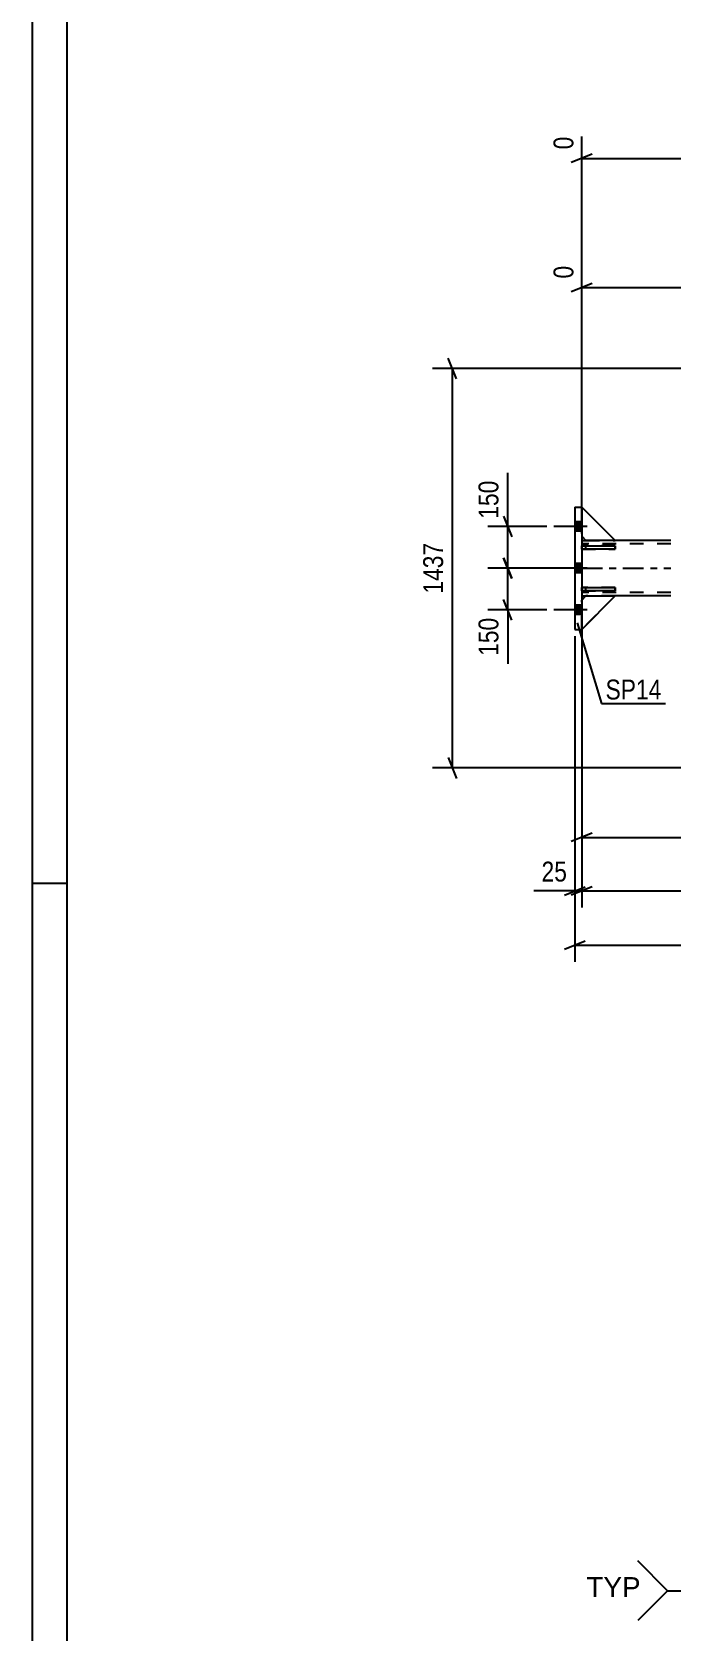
# Model space of a CAD drawing. Header units: millimetres. Extents: x -156 to 1033, y -616 to 225.
# Drawn here: x -156.4 to -64.5, y -426 to -196 of the extents above; entities that cross this region are included whole.
import ezdxf

# ---------------------------------------------------------------- set-up
doc = ezdxf.new("R2010")
doc.units = ezdxf.units.MM
doc.linetypes.add('DXK_LINE_DOT2', pattern=[3.9198, 1.9599, -1.9599])
doc.linetypes.add('DXK_LINE_DOT3', pattern=[5.9187, 2.979, -0.9799, 0.9799, -0.9799])
doc.styles.add('Arial', font='ARIAL.TTF', dxfattribs={"height": 0.2})
doc.styles.add('Arial Narrow', font='ARIALN.TTF', dxfattribs={"height": 0.2})

# ---------------------------------------------------------------- blocks, each defined once
blk = doc.blocks.new('Unknown-404205526-1162')
at = {"color": 5, "linetype": 'Continuous'}
for p, q in [((-156.42, 224.55), (-156.42, -616.45)), ((-151.42, 219.55), (-151.42, -611.45)), ((-151.42, -318.45), (-156.42, -318.45))]:
    blk.add_line(p, q, dxfattribs=at)
blk = doc.blocks.new('Part-404205526-5434 - 5400')
at = {"color": 7, "linetype": 'DXK_LINE_DOT2'}
for p, q in [((-72.52, -269.1), (-77.32, -264.3)), ((-77.32, -264.3), (-77.32, -268.5)), ((-77.32, -268.5), (-76.72, -269.1)), ((-76.72, -269.1), (-72.52, -269.1))]:
    blk.add_line(p, q, dxfattribs=at)
blk = doc.blocks.new('Part-404205526-5408 - 5400')
at = {"color": 2, "linetype": 'Continuous'}
for p, q in [((-77.32, -269.1), (-76.72, -269.1)), ((-64.52, -269.1), (-72.52, -269.1)), ((-77.32, -277.1), (-76.72, -277.1)), ((-64.52, -277.1), (-72.52, -277.1))]:
    blk.add_line(p, q, dxfattribs=at)
at = {"color": 7, "linetype": 'DXK_LINE_DOT2'}
for p, q in [((-77.32, -269.1), (-77.32, -277.1)), ((-72.52, -269.1), (-76.72, -269.1)), ((-64.52, -269.58), (-77.32, -269.58)), ((-64.52, -276.62), (-77.32, -276.62)), ((-72.52, -277.1), (-76.72, -277.1))]:
    blk.add_line(p, q, dxfattribs=at)
at = {"color": 7, "linetype": 'DXK_LINE_DOT3'}
blk.add_line((-77.32, -273.1), (-64.52, -273.1), dxfattribs=at)
blk = doc.blocks.new('Part-404205526-5428 - 5400')
at = {"color": 7, "linetype": 'DXK_LINE_DOT2'}
for p, q in [((-72.52, -269.1), (-77.32, -264.3)), ((-77.32, -264.3), (-77.32, -268.5)), ((-77.32, -268.5), (-76.72, -269.1)), ((-76.72, -269.1), (-72.52, -269.1))]:
    blk.add_line(p, q, dxfattribs=at)
blk = doc.blocks.new('Part-404205526-5431 - 5400')
at = {"color": 2, "linetype": 'Continuous'}
for p, q in [((-72.52, -269.1), (-77.32, -264.3)), ((-77.32, -268.5), (-76.72, -269.1)), ((-72.52, -269.1), (-76.72, -269.1))]:
    blk.add_line(p, q, dxfattribs=at)
at = {"color": 7, "linetype": 'DXK_LINE_DOT2'}
blk.add_line((-77.32, -264.3), (-77.32, -268.5), dxfattribs=at)
blk = doc.blocks.new('Part-404205526-5437 - 5400')
at = {"color": 7, "linetype": 'DXK_LINE_DOT2'}
for p, q in [((-77.32, -277.7), (-76.72, -277.1)), ((-72.52, -277.1), (-77.32, -281.9)), ((-77.32, -281.9), (-77.32, -277.7)), ((-76.72, -277.1), (-72.52, -277.1))]:
    blk.add_line(p, q, dxfattribs=at)
blk = doc.blocks.new('Part-404205526-5440 - 5400')
at = {"color": 2, "linetype": 'Continuous'}
for p, q in [((-77.32, -277.7), (-76.72, -277.1)), ((-72.52, -277.1), (-77.32, -281.9)), ((-76.72, -277.1), (-72.52, -277.1))]:
    blk.add_line(p, q, dxfattribs=at)
at = {"color": 7, "linetype": 'DXK_LINE_DOT2'}
blk.add_line((-77.32, -281.9), (-77.32, -277.7), dxfattribs=at)
blk = doc.blocks.new('Part-404205526-5443 - 5400')
at = {"color": 7, "linetype": 'DXK_LINE_DOT2'}
for p, q in [((-77.32, -277.7), (-76.72, -277.1)), ((-72.52, -277.1), (-77.32, -281.9)), ((-77.32, -281.9), (-77.32, -277.7)), ((-76.72, -277.1), (-72.52, -277.1))]:
    blk.add_line(p, q, dxfattribs=at)
blk = doc.blocks.new('Part-404205526-5444 - 5400')
at = {"color": 2, "linetype": 'Continuous'}
for p, q in [((-77.32, -275.86), (-72.52, -275.86)), ((-77.32, -276.34), (-77.32, -275.86)), ((-72.52, -275.86), (-72.52, -276.34)), ((-72.52, -276.34), (-77.32, -276.34))]:
    blk.add_line(p, q, dxfattribs=at)
at = {"color": 7, "linetype": 'DXK_LINE_DOT2'}
blk.add_line((-76.72, -276.34), (-76.72, -275.86), dxfattribs=at)
blk = doc.blocks.new('Part-404205526-5445 - 5400')
at = {"color": 2, "linetype": 'Continuous'}
for p, q in [((-77.32, -269.86), (-72.52, -269.86)), ((-77.32, -270.34), (-77.32, -269.86)), ((-72.52, -270.34), (-77.32, -270.34)), ((-72.52, -269.86), (-72.52, -270.34))]:
    blk.add_line(p, q, dxfattribs=at)
at = {"color": 7, "linetype": 'DXK_LINE_DOT2'}
blk.add_line((-76.72, -270.34), (-76.72, -269.86), dxfattribs=at)
blk = doc.blocks.new('Part-404205526-5446 - 5400')
at = {"color": 7, "linetype": 'DXK_LINE_DOT2'}
for p, q in [((-72.52, -275.86), (-77.32, -275.86)), ((-77.32, -275.86), (-77.32, -276.34)), ((-76.72, -276.34), (-76.72, -275.86)), ((-72.52, -276.34), (-72.52, -275.86)), ((-77.32, -276.34), (-72.52, -276.34))]:
    blk.add_line(p, q, dxfattribs=at)
blk = doc.blocks.new('Part-404205526-5447 - 5400')
at = {"color": 7, "linetype": 'DXK_LINE_DOT2'}
for p, q in [((-72.52, -269.86), (-77.32, -269.86)), ((-77.32, -269.86), (-77.32, -270.34)), ((-77.32, -270.34), (-72.52, -270.34)), ((-76.72, -270.34), (-76.72, -269.86)), ((-72.52, -270.34), (-72.52, -269.86))]:
    blk.add_line(p, q, dxfattribs=at)
blk = doc.blocks.new('Part-404205526-5534 - 5400')
at = {"color": 2, "linetype": 'Continuous'}
for p, q in [((-78.32, -264.3), (-77.32, -264.3)), ((-78.32, -264.3), (-78.32, -281.9)), ((-77.32, -264.3), (-77.32, -281.9)), ((-78.32, -281.9), (-77.32, -281.9))]:
    blk.add_line(p, q, dxfattribs=at)
blk = doc.blocks.new('Bolt-404205526-5668 - 5400')
at = {"linetype": 'Continuous'}
for points in [[(-78.32, -266.44), (-78.32, -267.76), (-77.32, -267.76), (-77.32, -266.44)], [(-78.32, -266.44), (-78.32, -267.76), (-77.32, -267.76), (-77.32, -266.44)], [(-78.32, -266.44), (-78.32, -267.76), (-77.32, -267.76), (-77.32, -266.44)], [(-78.32, -266.44), (-78.32, -267.76), (-77.32, -267.76), (-77.32, -266.44)], [(-78.32, -272.44), (-78.32, -273.76), (-77.32, -273.76), (-77.32, -272.44)], [(-78.32, -272.44), (-78.32, -273.76), (-77.32, -273.76), (-77.32, -272.44)], [(-78.32, -278.44), (-78.32, -279.76), (-77.32, -279.76), (-77.32, -278.44)], [(-78.32, -278.44), (-78.32, -279.76), (-77.32, -279.76), (-77.32, -278.44)], [(-78.32, -278.44), (-78.32, -279.76), (-77.32, -279.76), (-77.32, -278.44)], [(-78.32, -278.44), (-78.32, -279.76), (-77.32, -279.76), (-77.32, -278.44)]]:
    blk.add_hatch(color=1, dxfattribs=at).paths.add_polyline_path(points)
at = {"color": 1, "linetype": 'Continuous'}
for p, q in [((-77.32, -266.44), (-78.32, -266.44)), ((-77.32, -266.44), (-78.32, -266.44)), ((-77.32, -266.44), (-78.32, -266.44)), ((-77.32, -266.44), (-78.32, -266.44)), ((-76.56, -267.1), (-81.32, -267.1)), ((-76.56, -267.1), (-81.32, -267.1)), ((-76.56, -267.1), (-81.32, -267.1)), ((-76.56, -267.1), (-81.32, -267.1)), ((-77.32, -267.76), (-78.32, -267.76)), ((-77.32, -267.76), (-78.32, -267.76)), ((-77.32, -267.76), (-78.32, -267.76)), ((-77.32, -267.76), (-78.32, -267.76)), ((-76.56, -273.1), (-81.32, -273.1)), ((-76.56, -273.1), (-81.32, -273.1)), ((-77.32, -272.44), (-78.32, -272.44)), ((-77.32, -272.44), (-78.32, -272.44)), ((-77.32, -273.76), (-78.32, -273.76)), ((-77.32, -273.76), (-78.32, -273.76)), ((-76.56, -279.1), (-81.32, -279.1)), ((-76.56, -279.1), (-81.32, -279.1)), ((-76.56, -279.1), (-81.32, -279.1)), ((-76.56, -279.1), (-81.32, -279.1)), ((-77.32, -278.44), (-78.32, -278.44)), ((-77.32, -278.44), (-78.32, -278.44)), ((-77.32, -278.44), (-78.32, -278.44)), ((-77.32, -278.44), (-78.32, -278.44)), ((-77.32, -279.76), (-78.32, -279.76)), ((-77.32, -279.76), (-78.32, -279.76)), ((-77.32, -279.76), (-78.32, -279.76)), ((-77.32, -279.76), (-78.32, -279.76))]:
    blk.add_line(p, q, dxfattribs=at)
blk = doc.blocks.new('StraightDimension-404205526-5883 - 5400')
at = {"color": 7, "linetype": 'Continuous'}
for p, q in [((-95.32, -245.86), (-96.52, -242.86)), ((56.09, -244.36), (-98.77, -244.36)), ((-95.92, -301.84), (-95.92, -244.36)), ((-96.52, -300.34), (-95.32, -303.34)), ((56.09, -301.84), (-98.77, -301.84))]:
    blk.add_line(p, q, dxfattribs=at)
at = {"color": 0}
blk.add_wipeout([(-96.67, -268.85), (-100.87, -268.85), (-100.87, -277.36), (-96.67, -277.36)], dxfattribs=at)
at = {"color": 3, "style": 'Arial Narrow'}
blk.add_text('1437', height=2.863, rotation=90.0002, dxfattribs=at).set_placement((-97.27, -276.76))
blk = doc.blocks.new('StraightDimension-404205526-30468 - 5400')
at = {"color": 7, "linetype": 'Continuous'}
for p, q in [((-78.32, -273.1), (-90.81, -273.1)), ((-88.56, -271.6), (-87.36, -274.6)), ((-87.96, -279.1), (-87.96, -273.1)), ((-87.36, -280.6), (-88.56, -277.6)), ((-82.32, -279.1), (-90.81, -279.1))]:
    blk.add_line(p, q, dxfattribs=at)
at = {"color": 0}
blk.add_wipeout([(-88.71, -279.63), (-92.91, -279.63), (-92.91, -286.31), (-88.71, -286.31)], dxfattribs=at)
at = {"color": 7, "linetype": 'Continuous'}
blk.add_line((-87.96, -279.1), (-87.96, -286.84), dxfattribs=at)
blk.add_line((-87.96, -279.1), (-87.96, -286.84), dxfattribs=at)
at = {"color": 3, "style": 'Arial Narrow'}
blk.add_text('150', height=2.863, rotation=90.0002, dxfattribs=at).set_placement((-89.31, -285.71))
blk = doc.blocks.new('StraightDimension-404205526-17166 - 5400')
at = {"color": 7, "linetype": 'Continuous'}
for p, q in [((56.29, -259.7), (56.29, -205.53)), ((-77.32, -268.1), (-77.32, -211.01)), ((-75.82, -213.54), (-78.82, -214.74)), ((54.79, -214.74), (57.79, -213.54)), ((-77.32, -214.14), (56.29, -214.14))]:
    blk.add_line(p, q, dxfattribs=at)
at = {"color": 0, "linetype": 'Continuous'}
for points in [[(55.69, -204.93), (51.49, -204.93), (51.49, -213.44), (55.69, -213.44)], [(-77.92, -210.41), (-82.12, -210.41), (-82.12, -213.44), (-77.92, -213.44)]]:
    blk.add_wipeout(points, dxfattribs=at)
at = {"color": 0}
blk.add_wipeout([(-6.26, -213.39), (-6.26, -209.19), (-14.77, -209.19), (-14.77, -213.39)], dxfattribs=at)
at = {"color": 3, "linetype": 'Continuous', "style": 'Arial Narrow'}
for s, height, p in [('3793', 2.863, (55.09, -212.84)), ('0', 2.86, (-78.52, -212.84))]:
    blk.add_text(s, height=height, rotation=90.0002, dxfattribs=at).set_placement(p)
at = {"color": 3, "style": 'Arial Narrow'}
blk.add_text('3793', height=2.863, dxfattribs=at).set_placement((-14.17, -212.79))
blk = doc.blocks.new('StraightDimension-404205526-22617 - 5400')
at = {"color": 7, "linetype": 'Continuous'}
for p, q in [((60.95, -251.59), (60.95, -224.1)), ((-77.32, -268.1), (-77.32, -229.59)), ((-75.82, -232.12), (-78.82, -233.32)), ((59.45, -233.32), (62.45, -232.12)), ((-77.32, -232.72), (60.95, -232.72))]:
    blk.add_line(p, q, dxfattribs=at)
at = {"color": 0, "linetype": 'Continuous'}
for points in [[(60.35, -223.5), (56.15, -223.5), (56.15, -232.02), (60.35, -232.02)], [(-77.92, -228.99), (-82.12, -228.99), (-82.12, -232.02), (-77.92, -232.02)]]:
    blk.add_wipeout(points, dxfattribs=at)
at = {"color": 0}
blk.add_wipeout([(-3.93, -231.97), (-3.93, -227.77), (-12.44, -227.77), (-12.44, -231.97)], dxfattribs=at)
at = {"color": 3, "linetype": 'Continuous', "style": 'Arial Narrow'}
for s, height, p in [('3909', 2.863, (59.75, -231.42)), ('0', 2.86, (-78.52, -231.42))]:
    blk.add_text(s, height=height, rotation=90.0002, dxfattribs=at).set_placement(p)
at = {"color": 3, "style": 'Arial Narrow'}
blk.add_text('3909', height=2.863, dxfattribs=at).set_placement((-11.84, -231.37))
blk = doc.blocks.new('StraightDimension-404205526-22668 - 5400')
at = {"color": 7, "linetype": 'Continuous'}
for p, q in [((-77.32, -278.1), (-77.32, -314.23)), ((60.95, -293.9), (60.95, -314.23)), ((-75.82, -311.23), (-78.82, -312.43)), ((-77.32, -311.83), (60.95, -311.83)), ((59.45, -312.43), (62.45, -311.23))]:
    blk.add_line(p, q, dxfattribs=at)
at = {"color": 0}
blk.add_wipeout([(-3.93, -311.08), (-3.93, -306.88), (-12.44, -306.88), (-12.44, -311.08)], dxfattribs=at)
at = {"color": 3, "style": 'Arial Narrow'}
blk.add_text('3909', height=2.863, dxfattribs=at).set_placement((-11.84, -310.48))
blk = doc.blocks.new('StraightDimension-404205526-22895 - 5400')
at = {"color": 7, "linetype": 'Continuous'}
for p, q in [((-78.32, -282.9), (-78.32, -329.74)), ((-76.82, -326.74), (-79.82, -327.94)), ((-78.32, -327.34), (867.58, -327.34))]:
    blk.add_line(p, q, dxfattribs=at)
blk = doc.blocks.new('StraightDimension-404205526-22947 - 5400')
at = {"color": 7, "linetype": 'Continuous'}
for p, q in [((-77.32, -282.9), (-77.32, -321.93)), ((-75.82, -318.93), (-78.82, -320.13)), ((-77.32, -319.53), (866.58, -319.53))]:
    blk.add_line(p, q, dxfattribs=at)
blk = doc.blocks.new('StraightDimension-404205526-22948 - 5400')
at = {"color": 7, "linetype": 'Continuous'}
for p, q in [((-78.32, -282.9), (-78.32, -321.93)), ((-77.32, -282.9), (-77.32, -321.93)), ((-79.82, -320.13), (-76.82, -318.93)), ((-75.82, -318.93), (-78.82, -320.13)), ((-78.32, -319.53), (-77.32, -319.53))]:
    blk.add_line(p, q, dxfattribs=at)
at = {"color": 0}
blk.add_wipeout([(-78.85, -318.78), (-78.85, -314.58), (-83.7, -314.58), (-83.7, -318.78)], dxfattribs=at)
at = {"color": 7, "linetype": 'Continuous'}
blk.add_line((-78.32, -319.53), (-84.23, -319.53), dxfattribs=at)
blk.add_line((-78.32, -319.53), (-84.23, -319.53), dxfattribs=at)
at = {"color": 3, "style": 'Arial Narrow'}
blk.add_text('25', height=2.863, dxfattribs=at).set_placement((-83.1, -318.18))
blk = doc.blocks.new('StraightDimension-404205526-30467 - 5400')
at = {"color": 7, "linetype": 'Continuous'}
for p, q in [((-88.56, -265.6), (-87.36, -268.6)), ((-82.32, -267.1), (-90.81, -267.1)), ((-87.96, -273.1), (-87.96, -267.1)), ((-78.32, -273.1), (-90.81, -273.1)), ((-87.36, -274.6), (-88.56, -271.6))]:
    blk.add_line(p, q, dxfattribs=at)
at = {"color": 0}
blk.add_wipeout([(-88.71, -259.89), (-92.91, -259.89), (-92.91, -266.58), (-88.71, -266.58)], dxfattribs=at)
at = {"color": 7, "linetype": 'Continuous'}
blk.add_line((-87.96, -267.1), (-87.96, -259.37), dxfattribs=at)
blk.add_line((-87.96, -267.1), (-87.96, -259.37), dxfattribs=at)
at = {"color": 3, "style": 'Arial Narrow'}
blk.add_text('150', height=2.863, rotation=90.0002, dxfattribs=at).set_placement((-89.31, -265.98))
blk = doc.blocks.new('Mark-404205526-5530 - 5400')
at = {"color": 0}
blk.add_wipeout([(-65.85, -291.99), (-65.85, -288.99), (-73.89, -288.99), (-73.89, -291.99)], dxfattribs=at)
blk.add_wipeout([(-65.85, -291.99), (-65.85, -288.99), (-73.89, -288.99), (-73.89, -291.99)], dxfattribs=at)
at = {"color": 30, "linetype": 'Continuous'}
for p, q in [((-77.99, -280.94), (-74.49, -292.59)), ((-74.49, -292.59), (-65.25, -292.59))]:
    blk.add_line(p, q, dxfattribs=at)
at = {"color": 3, "style": 'Arial Narrow'}
blk.add_text('SP14', height=2.863, dxfattribs=at).set_placement((-73.89, -291.99))
blk = doc.blocks.new('WeldMark-404205526-4064 - 3719')
at = {"linetype": 'Continuous'}
for points in [[(-43.75, -401.2), (-41.6, -398.98), (-42.45, -401.95)], [(-28.86, -400.81), (-26, -399.63), (-27.97, -402.01)]]:
    blk.add_hatch(color=30, dxfattribs=at).paths.add_polyline_path(points)
at = {"color": 30, "linetype": 'Continuous'}
for p in [(-41.6, -398.98), (-26, -399.63), (-64.97, -420.23)]:
    blk.add_line(p, (-53.87, -420.23), dxfattribs=at)
at = {"color": 3, "linetype": 'Continuous'}
for q in [(-57.25, -424.52), (-60.68, -424.52)]:
    blk.add_line((-60.68, -420.23), q, dxfattribs=at)
for start, end in [(90, 270), (270, 90)]:
    blk.add_arc((-53.87, -420.23), 1.5, start, end, dxfattribs=at)
at = {"color": 0, "linetype": 'Continuous'}
blk.add_wipeout([(-68.87, -421.13), (-68.87, -418.13), (-76.64, -418.13), (-76.64, -421.13)], dxfattribs=at)
blk.add_wipeout([(-68.87, -421.13), (-68.87, -418.13), (-76.64, -418.13), (-76.64, -421.13)], dxfattribs=at)
at = {"color": 3, "linetype": 'Continuous'}
for q in [(-69.25, -415.94), (-69.25, -424.52)]:
    blk.add_line((-64.97, -420.23), q, dxfattribs=at)
at = {"color": 3, "linetype": 'Continuous', "style": 'Arial'}
blk.add_text('TYP', height=2.865, dxfattribs=at).set_placement((-76.64, -421.13))

msp = doc.modelspace()

# ---------------------------------------------------------------- block references
for name in ['Unknown-404205526-1162', 'Part-404205526-5534 - 5400', 'Part-404205526-5434 - 5400', 'Part-404205526-5428 - 5400', 'Part-404205526-5431 - 5400', 'Bolt-404205526-5668 - 5400', 'Part-404205526-5408 - 5400', 'Part-404205526-5445 - 5400', 'Part-404205526-5447 - 5400', 'Part-404205526-5444 - 5400', 'Part-404205526-5446 - 5400', 'Part-404205526-5437 - 5400', 'Part-404205526-5440 - 5400', 'Part-404205526-5443 - 5400']:
    msp.add_blockref(name, (0, 0))

# ---------------------------------------------------------------- next in the draw order: block references
for name in ['StraightDimension-404205526-5883 - 5400', 'WeldMark-404205526-4064 - 3719']:
    msp.add_blockref(name, (0, 0))

# ---------------------------------------------------------------- next in the draw order: block references
for name in ['StraightDimension-404205526-17166 - 5400', 'StraightDimension-404205526-30468 - 5400']:
    msp.add_blockref(name, (0, 0))

# ---------------------------------------------------------------- next in the draw order: block references
for name in ['StraightDimension-404205526-22617 - 5400', 'StraightDimension-404205526-22668 - 5400']:
    msp.add_blockref(name, (0, 0))

# ---------------------------------------------------------------- next in the draw order: block references
for name in ['StraightDimension-404205526-30467 - 5400', 'StraightDimension-404205526-22895 - 5400']:
    msp.add_blockref(name, (0, 0))

# ---------------------------------------------------------------- next in the draw order: block references
msp.add_blockref('StraightDimension-404205526-22947 - 5400', (0, 0))

# ---------------------------------------------------------------- next in the draw order: block references
msp.add_blockref('StraightDimension-404205526-22948 - 5400', (0, 0))

# ---------------------------------------------------------------- next in the draw order: block references
msp.add_blockref('Mark-404205526-5530 - 5400', (0, 0))

doc.saveas('drawing.dxf')
